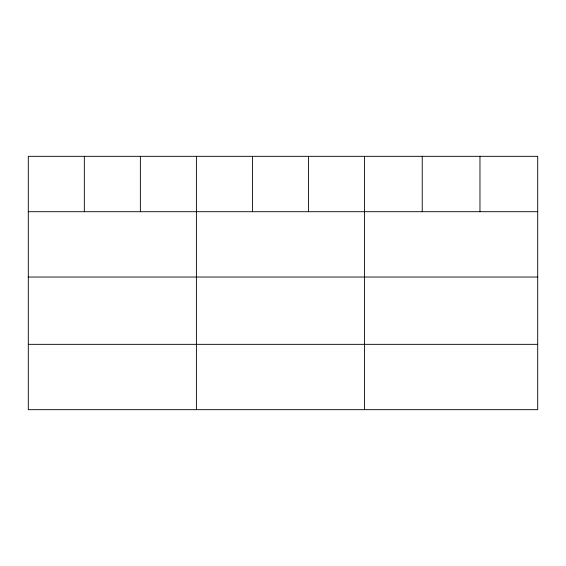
<?xml version="1.0" encoding="UTF-8"?>
<svg xmlns="http://www.w3.org/2000/svg" width="566" height="566" viewBox="0 0 566 566"><rect width="100%" height="100%" fill="white"/><g stroke="black" fill="none" stroke-linecap="round" stroke-linejoin="round"><path stroke-width="0.85" d="M537.7 277.036L537.7 156.329L28.3 156.329L28.3 409.671L537.7 409.671L537.7 277.036L28.3 277.036M28.3 211.705L537.7 211.705M28.3 344.34L537.7 344.34M479.968 156.329L479.968 211.705M422.236 156.329L422.236 211.705M364.504 156.329L364.504 409.671M308.47 156.329L308.47 211.705M252.436 156.329L252.436 211.705M196.402 156.329L196.402 409.671M140.368 156.329L140.368 211.705M84.334 156.329L84.334 211.705"/></g></svg>
